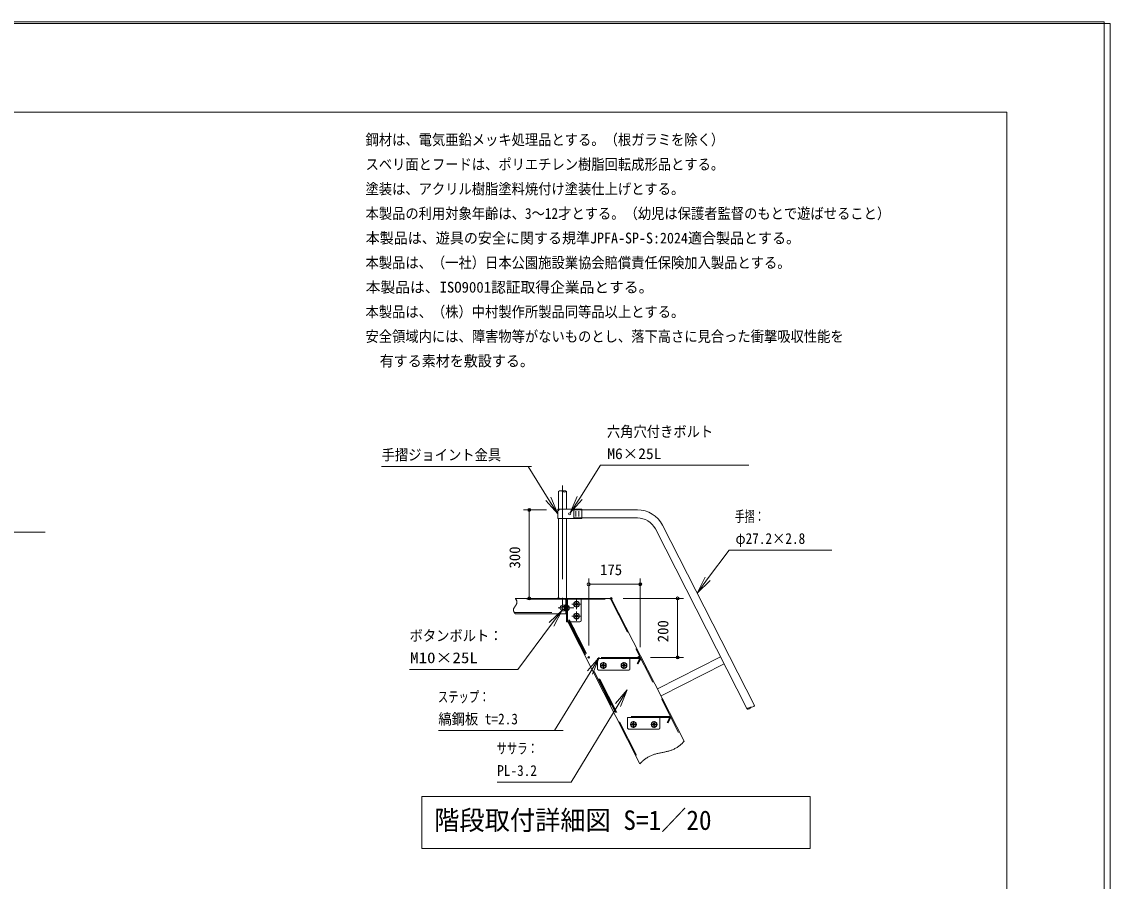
# Model space of a CAD drawing. Units: millimetres, scale not verified, with parts at other scales. Extents: x 0 to 420, y 0 to 297.
# Drawn here: x 235.9 to 420.2, y 151.5 to 297.2 of the extents above; entities that cross this region are included whole.
import ezdxf
from ezdxf.enums import TextEntityAlignment as Align

# ---------------------------------------------------------------- set-up
doc = ezdxf.new("R2010")
doc.units = ezdxf.units.MM
doc.header["$LTSCALE"] = 0.5
doc.header["$PDMODE"] = 32
doc.header["$PDSIZE"] = 0.25
doc.linetypes.add('USER1', pattern=[19.05, 12.7, -6.35])
doc.linetypes.add('USER3', pattern=[50.8, 31.75, -6.35, 6.35, -6.35])
for name, color, linetype, lineweight in [('DEFPOINTS_4', 8, 'USER1', 18), ('LY_2', 7, 'Continuous', 0), ('LY_5', 2, 'Continuous', 18), ('LY_6', 7, 'Continuous', 0)]:
    doc.layers.add(name, color=color, linetype=linetype, lineweight=lineweight)
doc.styles.add('ＭＳ ゴシック', font='')
doc.styles.get('ＭＳ ゴシック').set_extended_font_data('MS Gothic')

# ---------------------------------------------------------------- blocks, each defined once
blk = doc.blocks.new('-016-_DOTBLANK')
at = {"color": 7, "linetype": 'Continuous', "lineweight": 0}
blk.add_line((-0.5, 0), (-1, 0), dxfattribs=at)
blk.add_circle((0, 0), 0.5, dxfattribs=at)
blk = doc.blocks.new('-002-_U2')
at = {"color": 7, "linetype": 'Continuous', "lineweight": 0}
for p, q in [((-1, 0.1667), (0, 0)), ((0, 0), (-1, 0)), ((-1, -0.1667), (0, 0))]:
    blk.add_line(p, q, dxfattribs=at)

msp = doc.modelspace()

# ---------------------------------------------------------------- linework, layer by layer
at = {"layer": 'DEFPOINTS_4', "color": 7, "linetype": 'Continuous', "lineweight": 0}
for p, q in [((420.25, 296.84), (0.25, 296.84)), ((420.25, -0.16), (420.25, 296.84))]:
    msp.add_line(p, q, dxfattribs=at)
at = {"layer": 'DEFPOINTS_4'}
for p, q in [((329.3851, 213.0754), (329.3851, 214.4354)), ((330.7251, 214.4354), (329.3851, 214.4354)), ((330.7251, 213.0754), (329.3851, 213.0754))]:
    msp.add_line(p, q, dxfattribs=at)
at = {"layer": 'LY_2'}
for p, q in [((402.75, 281.84), (17.75, 281.84)), ((402.75, 14.84), (402.75, 281.84))]:
    msp.add_line(p, q, dxfattribs=at)
at = {"layer": 'LY_5', "color": 7}
for p, q in [((419.248, 297.1599), (1.252, 297.1599)), ((419.248, 0.2397), (419.248, 297.1599)), ((330.3851, 199.4354), (328.1351, 199.4354)), ((328.1351, 199.0704), (328.1351, 196.8204)), ((369.4015, 165.8589), (303.6015, 165.8589)), ((303.6015, 165.8589), (303.6015, 157.0589)), ((369.4015, 157.0589), (369.4015, 165.8589)), ((303.6015, 157.0589), (369.4015, 157.0589))]:
    msp.add_line(p, q, dxfattribs=at)
at = {"layer": 'LY_5', "color": 7, "linetype": 'USER3', "lineweight": 0}
for p, q in [((327.4551, 218.5642), (327.4551, 198.2757)), ((329.8351, 199.2354), (329.8351, 197.6354)), ((329.3727, 197.8204), (326.7117, 197.8204)), ((327.4401, 197.8204), (328.9901, 197.8204)), ((329.0351, 198.4354), (330.6351, 198.4354)), ((330.6351, 196.4354), (329.0351, 196.4354)), ((330.6351, 196.4354), (329.0351, 196.4354)), ((329.8351, 197.2354), (329.8351, 195.6354)), ((334.3767, 188.6206), (334.3767, 187.5206)), ((337.8767, 188.6206), (337.8767, 187.5206)), ((333.8267, 188.0706), (334.9267, 188.0706)), ((337.3267, 188.0706), (338.4267, 188.0706)), ((338.922, 178.0706), (340.022, 178.0706)), ((339.472, 178.6206), (339.472, 177.5206)), ((342.422, 178.0706), (343.522, 178.0706)), ((342.972, 178.6206), (342.972, 177.5206))]:
    msp.add_line(p, q, dxfattribs=at)
at = {"layer": 'LY_5', "color": 7, "lineweight": 0}
for p, q in [((326.7751, 217.5642), (326.7751, 214.5642)), ((328.1351, 217.5642), (328.1351, 214.5642)), ((330.7251, 214.5642), (326.6451, 214.5642)), ((326.6451, 212.9467), (326.6451, 214.5642)), ((330.7251, 214.5642), (330.7251, 212.9467)), ((330.7251, 214.4354), (340.1467, 214.4354)), ((326.6451, 212.9467), (330.7251, 212.9467)), ((326.7751, 212.9467), (326.7751, 199.4354)), ((328.1351, 212.9467), (328.1351, 199.4354)), ((330.7251, 213.0754), (340.1467, 213.0754)), ((343.194, 211.2081), (358.758, 180.6619)), ((344.4058, 211.8255), (359.9698, 181.2793)), ((327.7701, 199.4354), (319.4495, 199.4354)), ((319.4817, 199.3992), (319.4495, 199.4354)), ((319.513, 199.3612), (319.4817, 199.3992)), ((319.5433, 199.3216), (319.513, 199.3612)), ((319.5725, 199.2807), (319.5433, 199.3216)), ((319.6001, 199.2385), (319.5725, 199.2807)), ((319.6262, 199.1951), (319.6001, 199.2385)), ((319.6503, 199.1509), (319.6262, 199.1951)), ((319.6724, 199.1058), (319.6503, 199.1509)), ((328.1351, 199.4354), (326.7751, 199.4354)), ((328.1351, 199.4354), (328.1351, 195.4354)), ((328.3351, 199.4354), (335.7245, 199.4354)), ((330.6351, 199.1854), (330.6351, 195.6854)), ((335.7245, 199.4354), (348.0659, 175.214)), ((319.1495, 197.4742), (319.1521, 197.5199)), ((319.1507, 197.428), (319.1495, 197.4742)), ((319.1556, 197.3815), (319.1507, 197.428)), ((319.1521, 197.5199), (319.1583, 197.5651)), ((319.1638, 197.3349), (319.1556, 197.3815)), ((319.1583, 197.5651), (319.1678, 197.61)), ((319.1753, 197.2883), (319.1638, 197.3349)), ((319.1678, 197.61), (319.1805, 197.6545)), ((319.1805, 197.6545), (319.1959, 197.6986)), ((319.1959, 197.6986), (319.2139, 197.7424)), ((319.2139, 197.7424), (319.2343, 197.786)), ((319.2343, 197.786), (319.2567, 197.8293)), ((319.2567, 197.8293), (319.2809, 197.8724)), ((319.2809, 197.8724), (319.3066, 197.9152)), ((319.3066, 197.9152), (319.3337, 197.958)), ((319.3337, 197.958), (319.3617, 198.0006)), ((319.3617, 198.0006), (319.3906, 198.0431)), ((319.3906, 198.0431), (319.4199, 198.0855)), ((319.4199, 198.0855), (319.4495, 198.1279)), ((319.4495, 198.1279), (319.4792, 198.1703)), ((319.4792, 198.1703), (319.5085, 198.2128)), ((319.5085, 198.2128), (319.5373, 198.2553)), ((319.5373, 198.2553), (319.5654, 198.2979)), ((319.5654, 198.2979), (319.5924, 198.3406)), ((319.5924, 198.3406), (319.6182, 198.3835)), ((319.6182, 198.3835), (319.6424, 198.4265)), ((319.6424, 198.4265), (319.6648, 198.4698)), ((319.6648, 198.4698), (319.6851, 198.5134)), ((319.6921, 199.0601), (319.6724, 199.1058)), ((319.6851, 198.5134), (319.7032, 198.5572)), ((319.7093, 199.014), (319.6921, 199.0601)), ((319.7032, 198.5572), (319.7186, 198.6013)), ((319.7238, 198.9675), (319.7093, 199.014)), ((319.7186, 198.6013), (319.7312, 198.6458)), ((319.7352, 198.9209), (319.7238, 198.9675)), ((319.7312, 198.6458), (319.7408, 198.6907)), ((319.7435, 198.8743), (319.7352, 198.9209)), ((319.7408, 198.6907), (319.747, 198.7359)), ((319.7483, 198.8278), (319.7435, 198.8743)), ((319.747, 198.7359), (319.7495, 198.7817)), ((319.7495, 198.7817), (319.7483, 198.8278)), ((327.4403, 198.3112), (327.3951, 198.2329)), ((327.3951, 198.2329), (327.3951, 197.4079)), ((327.4403, 197.3297), (327.3951, 197.4079)), ((327.7951, 198.3112), (327.4403, 198.3112)), ((327.7951, 198.0658), (327.4403, 198.0658)), ((327.7951, 197.575), (327.4403, 197.575)), ((327.7951, 197.3297), (327.4403, 197.3297)), ((327.7951, 198.3112), (327.7951, 197.3297)), ((327.9201, 198.2804), (327.7951, 198.2804)), ((327.7951, 198.2804), (327.7951, 197.3604)), ((327.7951, 197.827), (327.9201, 197.8604)), ((327.7951, 197.7804), (327.9201, 197.8139)), ((327.9201, 197.3604), (327.7951, 197.3604)), ((327.9201, 198.3204), (327.9201, 197.3204)), ((328.0201, 198.3204), (327.9201, 198.3204)), ((327.9201, 198.2804), (327.9201, 197.3604)), ((328.0201, 197.3204), (327.9201, 197.3204)), ((328.0201, 198.3204), (328.0201, 197.3204)), ((328.2951, 198.2529), (328.2951, 197.3879)), ((328.2951, 198.2529), (328.3451, 198.2529)), ((328.2951, 197.3879), (328.3451, 197.3879)), ((328.3451, 198.2529), (328.3451, 197.3879)), ((328.5626, 198.0204), (328.5626, 197.6204)), ((329.8351, 198.6086), (329.6851, 198.522)), ((329.6851, 198.522), (329.6851, 198.3488)), ((329.6851, 198.3488), (329.8351, 198.2622)), ((329.9851, 198.522), (329.8351, 198.6086)), ((329.8351, 198.2622), (329.9851, 198.3488)), ((329.9851, 198.3488), (329.9851, 198.522)), ((319.1898, 197.2418), (319.1753, 197.2883)), ((319.207, 197.1957), (319.1898, 197.2418)), ((319.2267, 197.15), (319.207, 197.1957)), ((319.2488, 197.1049), (319.2267, 197.15)), ((319.2729, 197.0607), (319.2488, 197.1049)), ((319.2989, 197.0174), (319.2729, 197.0607)), ((319.3266, 196.9751), (319.2989, 197.0174)), ((319.3558, 196.9342), (319.3266, 196.9751)), ((319.3861, 196.8946), (319.3558, 196.9342)), ((319.4174, 196.8567), (319.3861, 196.8946)), ((319.4495, 196.8204), (319.4174, 196.8567)), ((319.4495, 196.8204), (328.1351, 196.8204)), ((323.5201, 196.8204), (328.0201, 196.8204)), ((329.8351, 196.6086), (329.6851, 196.522)), ((329.6851, 196.522), (329.6851, 196.3488)), ((329.6851, 196.3488), (329.8351, 196.2622)), ((329.9851, 196.522), (329.8351, 196.6086)), ((329.8351, 196.2622), (329.9851, 196.3488)), ((329.9851, 196.3488), (329.9851, 196.522)), ((328.1351, 195.4354), (330.3851, 195.4354)), ((328.3351, 195.4354), (340.5815, 171.4005)), ((334.3767, 188.2438), (334.2267, 188.1572)), ((334.2267, 188.1572), (334.2267, 187.984)), ((334.5267, 188.1572), (334.3767, 188.2438)), ((334.5267, 187.984), (334.5267, 188.1572)), ((337.8767, 188.2438), (337.7267, 188.1572)), ((337.7267, 188.1572), (337.7267, 187.984)), ((338.0267, 188.1572), (337.8767, 188.2438)), ((338.0267, 187.984), (338.0267, 188.1572)), ((354.2272, 189.5542), (343.5351, 184.1063)), ((354.8446, 188.3424), (344.1525, 182.8945)), ((334.2267, 187.984), (334.3767, 187.8974)), ((334.3767, 187.8974), (334.5267, 187.984)), ((337.7267, 187.984), (337.8767, 187.8974)), ((337.8767, 187.8974), (338.0267, 187.984)), ((339.472, 178.2438), (339.322, 178.1572)), ((339.322, 178.1572), (339.322, 177.984)), ((339.322, 177.984), (339.472, 177.8974)), ((339.622, 178.1572), (339.472, 178.2438)), ((339.472, 177.8974), (339.622, 177.984)), ((339.622, 177.984), (339.622, 178.1572)), ((342.972, 178.2438), (342.822, 178.1572)), ((342.822, 178.1572), (342.822, 177.984)), ((342.822, 177.984), (342.972, 177.8974)), ((343.122, 178.1572), (342.972, 178.2438)), ((342.972, 177.8974), (343.122, 177.984)), ((343.122, 177.984), (343.122, 178.1572)), ((347.9691, 175.1091), (348.0659, 175.214)), ((344.3237, 173.3073), (344.465, 173.3362)), ((344.465, 173.3362), (344.6062, 173.3653)), ((344.6062, 173.3653), (344.7472, 173.3951)), ((344.7472, 173.3951), (344.8878, 173.4258)), ((344.8878, 173.4258), (345.0279, 173.4576)), ((345.0279, 173.4576), (345.1674, 173.4908)), ((345.1674, 173.4908), (345.3062, 173.5259)), ((345.3062, 173.5259), (345.4442, 173.5629)), ((345.4442, 173.5629), (345.5812, 173.6024)), ((345.5812, 173.6024), (345.7171, 173.6444)), ((345.7171, 173.6444), (345.8519, 173.6893)), ((345.8519, 173.6893), (345.9853, 173.7375)), ((345.9853, 173.7375), (346.1173, 173.7892)), ((346.1173, 173.7892), (346.2477, 173.8447)), ((346.2477, 173.8447), (346.3764, 173.9042)), ((346.3764, 173.9042), (346.5034, 173.9681)), ((346.5034, 173.9681), (346.6285, 174.0362)), ((346.6285, 174.0362), (346.7517, 174.1082)), ((346.7517, 174.1082), (346.873, 174.1841)), ((346.873, 174.1841), (346.9924, 174.2635)), ((346.9924, 174.2635), (347.1096, 174.3464)), ((347.1096, 174.3464), (347.2248, 174.4325)), ((347.2248, 174.4325), (347.3379, 174.5216)), ((347.3379, 174.5216), (347.4488, 174.6136)), ((347.4488, 174.6136), (347.5575, 174.7082)), ((347.5575, 174.7082), (347.6639, 174.8053)), ((347.6639, 174.8053), (347.768, 174.9046)), ((347.768, 174.9046), (347.8697, 175.0059)), ((347.8697, 175.0059), (347.9691, 175.1091)), ((340.5815, 171.4005), (340.6784, 171.5054)), ((340.6784, 171.5054), (340.7777, 171.6086)), ((340.7777, 171.6086), (340.8794, 171.71)), ((340.8794, 171.71), (340.9835, 171.8093)), ((340.9835, 171.8093), (341.09, 171.9063)), ((341.09, 171.9063), (341.1986, 172.0009)), ((341.1986, 172.0009), (341.3095, 172.0929)), ((341.3095, 172.0929), (341.4226, 172.182)), ((341.4226, 172.182), (341.5378, 172.2681)), ((341.5378, 172.2681), (341.6551, 172.351)), ((341.6551, 172.351), (341.7744, 172.4305)), ((341.7744, 172.4305), (341.8957, 172.5063)), ((341.8957, 172.5063), (342.0189, 172.5784)), ((342.0189, 172.5784), (342.144, 172.6464)), ((342.144, 172.6464), (342.271, 172.7103)), ((342.271, 172.7103), (342.3998, 172.7699)), ((342.3998, 172.7699), (342.5302, 172.8253)), ((342.5302, 172.8253), (342.6622, 172.877)), ((342.6622, 172.877), (342.7956, 172.9252)), ((342.7956, 172.9252), (342.9303, 172.9701)), ((342.9303, 172.9701), (343.0662, 173.0122)), ((343.0662, 173.0122), (343.2032, 173.0516)), ((343.2032, 173.0516), (343.3412, 173.0887)), ((343.3412, 173.0887), (343.48, 173.1237)), ((343.48, 173.1237), (343.6195, 173.157)), ((343.6195, 173.157), (343.7597, 173.1888)), ((343.7597, 173.1888), (343.9003, 173.2194)), ((343.9003, 173.2194), (344.0412, 173.2492)), ((344.0412, 173.2492), (344.1824, 173.2784)), ((344.1824, 173.2784), (344.3237, 173.3073))]:
    msp.add_line(p, q, dxfattribs=at)
at = {"layer": 'LY_5', "color": 7, "linetype": 'USER1'}
for p, q in [((329.7251, 213.3204), (329.7251, 214.1905)), ((330.2251, 213.3204), (330.2251, 214.1905))]:
    msp.add_line(p, q, dxfattribs=at)
at = {"layer": 'LY_5', "color": 7, "linetype": 'USER1', "lineweight": 0}
for p, q in [((327.7701, 199.3204), (319.5279, 199.3204)), ((328.2951, 199.4354), (328.2951, 195.4354)), ((328.3351, 199.2754), (328.3351, 199.4354)), ((328.3351, 199.2754), (335.5245, 199.2754)), ((335.5245, 199.4354), (335.5245, 199.2754)), ((335.582, 199.3628), (335.7245, 199.4354)), ((335.582, 199.3628), (347.9441, 175.1007)), ((328.0201, 199.0704), (328.0201, 196.8204)), ((328.2951, 198.0954), (328.1351, 198.0954)), ((328.2951, 197.5454), (328.1351, 197.5454)), ((319.3162, 197.0204), (328.0201, 197.0204)), ((328.4777, 195.508), (328.3351, 195.4354)), ((328.4777, 195.508), (340.7033, 171.5138)), ((328.5849, 195.7836), (328.4846, 195.7325)), ((328.4846, 195.7325), (331.7771, 189.2706)), ((328.5849, 195.7836), (331.8448, 189.3856)), ((328.6688, 195.7291), (328.6242, 195.7064)), ((328.6688, 195.7291), (331.8894, 189.4083)), ((329.3044, 194.4817), (329.5313, 194.0362)), ((340.3469, 189.2706), (331.7771, 189.2706)), ((340.3469, 189.3856), (331.8448, 189.3856)), ((340.3469, 189.4356), (331.8954, 189.4356)), ((333.3767, 189.2706), (338.8767, 189.2706)), ((333.3767, 187.5206), (333.3767, 189.2706)), ((335.8514, 189.4356), (335.3514, 189.4356)), ((338.8767, 189.2706), (338.8767, 187.5206)), ((340.0514, 189.4356), (339.5514, 189.4356)), ((340.4494, 189.1034), (340.0894, 188.3967)), ((340.0894, 188.3967), (340.2364, 188.3218)), ((340.5519, 189.0512), (340.1918, 188.3445)), ((340.5964, 189.0285), (340.2364, 188.3218)), ((338.6267, 187.2706), (333.6267, 187.2706)), ((333.6802, 185.7836), (333.5799, 185.7325)), ((333.5799, 185.7325), (336.8724, 179.2706)), ((333.6802, 185.7836), (336.9401, 179.3856)), ((333.764, 185.7291), (333.7195, 185.7064)), ((333.764, 185.7291), (336.9846, 179.4083)), ((345.4422, 179.2706), (336.8724, 179.2706)), ((345.4422, 179.3856), (336.9401, 179.3856)), ((345.4422, 179.4356), (336.9907, 179.4356)), ((338.472, 179.2706), (343.972, 179.2706)), ((338.472, 177.5206), (338.472, 179.2706)), ((340.9467, 179.4356), (340.4467, 179.4356)), ((343.972, 179.2706), (343.972, 177.5206)), ((345.1467, 179.4356), (344.6467, 179.4356)), ((345.5447, 179.1034), (345.1846, 178.3967)), ((345.6471, 179.0512), (345.2871, 178.3445)), ((345.6917, 179.0285), (345.3316, 178.3218)), ((343.722, 177.2706), (338.722, 177.2706)), ((345.1846, 178.3967), (345.3316, 178.3218))]:
    msp.add_line(p, q, dxfattribs=at)
at = {"layer": 'LY_5', "color": 7}
msp.add_circle((328.6751, 213.7554), 0.185, dxfattribs=at)
at = {"layer": 'LY_5', "color": 7, "lineweight": 0}
for centre, radius in [((329.8351, 198.4354), 0.5), ((329.8351, 198.4354), 0.4325), ((329.8351, 198.4354), 0.2), ((329.8351, 196.4354), 0.5), ((329.8351, 196.4354), 0.4325), ((329.8351, 196.4354), 0.2), ((334.3767, 188.0706), 0.5), ((334.3767, 188.0706), 0.4325), ((334.3767, 188.0706), 0.2), ((337.8767, 188.0706), 0.5), ((337.8767, 188.0706), 0.4325), ((337.8767, 188.0706), 0.2), ((339.472, 178.0706), 0.5), ((339.472, 178.0706), 0.4325), ((339.472, 178.0706), 0.2), ((342.972, 178.0706), 0.5), ((342.972, 178.0706), 0.4325), ((342.972, 178.0706), 0.2)]:
    msp.add_circle(centre, radius, dxfattribs=at)
for centre, radius, start, end in [((327.1151, 217.0362), 0.628, 57.22092, 122.77908), ((327.7951, 217.0362), 0.628, 57.22092, 122.77908), ((327.7951, 218.0922), 0.628, 237.22092, 302.77908), ((340.1467, 209.6554), 4.78, 27, 90), ((340.1467, 209.6554), 3.42, 27, 90), ((327.7701, 199.0704), 0.365, 0, 90), ((330.3851, 199.1854), 0.25, 0, 90), ((327.3951, 197.8204), 0.375, 90, 270), ((328.0841, 197.8204), 0.689, 159.136, 200.864), ((327.6528, 198.1885), 0.2454, 150.00001, 209.99999), ((327.6528, 197.4523), 0.2454, 150.00001, 209.99999), ((328.1158, 197.8204), 0.4895, 24.11411, 62.06758), ((328.1158, 197.8204), 0.4895, 297.93242, 335.88589), ((330.3851, 195.6854), 0.25, 270, 0), ((359.3007, 180.3458), 0.628, 84.22092, 149.77908), ((358.8213, 181.2867), 0.628, 264.22092, 329.77908), ((359.4271, 181.5954), 0.628, 264.22092, 329.77908)]:
    msp.add_arc(centre, radius, start, end, dxfattribs=at)
at = {"layer": 'LY_5', "color": 7, "linetype": 'USER1', "lineweight": 0}
for centre, radius, start, end in [((327.7701, 199.0704), 0.25, 0, 90), ((340.3469, 189.1556), 0.28, 333, 90), ((340.3469, 189.1556), 0.23, 333, 90), ((340.3469, 189.1556), 0.115, 333, 90), ((333.6267, 187.5206), 0.25, 180, 270), ((338.6267, 187.5206), 0.25, 270, 0), ((345.4422, 179.1556), 0.28, 333, 90), ((345.4422, 179.1556), 0.23, 333, 90), ((345.4422, 179.1556), 0.115, 333, 90), ((338.722, 177.5206), 0.25, 180, 270), ((343.722, 177.5206), 0.25, 270, 0)]:
    msp.add_arc(centre, radius, start, end, dxfattribs=at)
at = {"layer": 'LY_6'}
for p, q in [((296.8139, 221.7919), (322.2264, 221.7919)), ((321.6139, 221.7919), (320.6139, 221.7919)), ((325.0532, 216.2982), (321.6139, 221.7919)), ((330.3826, 216.4438), (333.8852, 221.993)), ((333.8852, 221.993), (334.8852, 221.993)), ((334.8852, 221.993), (359.0242, 221.993)), ((324.7751, 214.4354), (320.8331, 214.4354)), ((321.8331, 199.4354), (321.8331, 214.4354)), ((218.6472, 210.6665), (239.7906, 210.6665)), ((352.0498, 202.7402), (355.6654, 207.6149)), ((355.6654, 207.6149), (356.6654, 207.6149)), ((356.6654, 207.6149), (373.0609, 207.6149)), ((331.8954, 191.4356), (331.8954, 202.8203)), ((331.8954, 201.8203), (340.6269, 201.8203)), ((340.6269, 191.1556), (340.6269, 202.8203)), ((324.7751, 199.4354), (320.8331, 199.4354)), ((337.7245, 199.4354), (347.9449, 199.4354)), ((346.9449, 199.4354), (346.9449, 189.4356)), ((325.6003, 195.0415), (319.8984, 187.4049)), ((342.3469, 189.4356), (347.9449, 189.4356)), ((301.5484, 187.4049), (319.4504, 187.4049)), ((319.8984, 187.4049), (318.8984, 187.4049)), ((332.1178, 186.8772), (326.0881, 177.0319)), ((336.8719, 181.3796), (328.9528, 168.2916)), ((306.431, 177.0319), (327.5744, 177.0319)), ((326.0881, 177.0319), (325.0881, 177.0319)), ((316.3885, 168.2916), (327.9528, 168.2916)), ((328.9528, 168.2916), (327.9528, 168.2916))]:
    msp.add_line(p, q, dxfattribs=at)
for p in [(321.8331, 214.4354), (326.7751, 214.4354), (340.6269, 201.8203), (326.7751, 199.4354), (335.7245, 199.4354), (331.8954, 189.4356), (340.3469, 189.4356), (340.6269, 189.1556), (346.9449, 189.4356)]:
    msp.add_point(p, dxfattribs=at)

# ---------------------------------------------------------------- block references
for name, p, xscale, yscale, rotation in [('-002-_U2', (326.6451, 213.7554), 3, 3, 302.04847), ('-002-_U2', (328.7813, 213.9069), 3, 3, 237.74017), ('-016-_DOTBLANK', (321.8331, 214.4354), 0.5, 0.5, 90), ('-002-_U2', (350.2627, 200.3307), 3, 3, 233.43541), ('-016-_DOTBLANK', (331.8954, 201.8203), 0.5, 0.5, 180), ('-016-_DOTBLANK', (321.8331, 199.4354), 0.5, 0.5, 270), ('-016-_DOTBLANK', (346.9449, 199.4354), 0.5, 0.5, 90), ('-002-_U2', (327.3951, 197.4454), 3, 3, 53.25329), ('-016-_DOTBLANK', (346.9449, 189.4356), 0.5, 0.5, 270), ('-002-_U2', (333.6847, 189.4356), 3, 3, 58.51497), ('-002-_U2', (338.4249, 183.9463), 3, 3, 58.82326)]:
    msp.add_blockref(name, p, dxfattribs=dict(at, xscale=xscale, yscale=yscale, rotation=rotation))
at = {"layer": 'LY_6', "xscale": 0.5, "yscale": 0.5}
msp.add_blockref('-016-_DOTBLANK', (340.6269, 201.8203), dxfattribs=at)

# ---------------------------------------------------------------- texts
at = {"layer": 'LY_5', "color": 7, "style": 'ＭＳ ゴシック', "width": 0.95}
msp.add_text('階段取付詳細図 S=1／20', height=3.299, dxfattribs=at).set_placement((305.7158, 159.2089), align=Align.BOTTOM_LEFT)
at = {"layer": 'LY_6', "style": 'ＭＳ ゴシック'}
for s, width, p in [('鋼材は、電気亜鉛メッキ処理品とする。（根ガラミを除く）', 0.9, (294.0884, 275.7036)), ('スベリ面とフードは、ポリエチレン樹脂回転成形品とする。', 0.9, (294.0884, 271.5369)), ('塗装は、アクリル樹脂塗料焼付け塗装仕上げとする。', 0.9, (294.0884, 267.3703)), ('本製品の利用対象年齢は、3～12才とする。（幼児は保護者監督のもとで遊ばせること）', 0.9, (294.0955, 263.2036)), ('本製品は、遊具の安全に関する規準JPFA-SP-S:2024適合製品とする。', 0.95, (294.1202, 259.0369)), ('本製品は、（一社）日本公園施設業協会賠償責任保険加入製品とする。', 0.9, (294.0884, 254.8703)), ('本製品は、（株）中村製作所製品同等品以上とする。', 0.9, (294.0884, 246.5369)), ('安全領域内には、障害物等がないものとし、落下高さに見合った衝撃吸収性能を', 0.9, (294.0884, 242.3703)), ('  有する素材を敷設する。', 0.95, (294.119, 238.2036)), ('六角穴付きボルト', 0.9, (334.9852, 226.243)), ('手摺ジョイント金具', 0.9, (296.8139, 222.2919)), ('M6×25L', 1.05, (335.0457, 222.493)), ('手摺：', 0.65, (356.6702, 211.8649)), ('φ27.2×2.8', 0.9, (356.7676, 208.1149)), ('ボタンボルト：', 0.9, (301.5484, 191.6549)), ('M10×25L', 1.15, (301.6436, 187.9049)), ('ステップ：', 0.7, (306.3473, 181.2819)), ('縞鋼板 t=2.3', 0.9, (306.4247, 177.5319)), ('ササラ：', 0.7, (316.2962, 172.5416)), ('PL-3.2', 0.9, (316.3952, 168.7916))]:
    msp.add_text(s, height=1.833, dxfattribs=dict(at, width=width)).set_placement(p, align=Align.BOTTOM_LEFT)
for s, p in [('本製品は、ISO9001認証取得企業品とする。', (294.1234, 250.7036)), ('175', (333.8242, 202.8203))]:
    msp.add_text(s, height=1.833, dxfattribs=at).set_placement(p, align=Align.BOTTOM_LEFT)
for s, p in [('300', (320.8331, 204.4984)), ('200', (345.9449, 191.9985))]:
    msp.add_text(s, height=1.833, rotation=90, dxfattribs=at).set_placement(p, align=Align.BOTTOM_LEFT)

doc.saveas('drawing.dxf')
